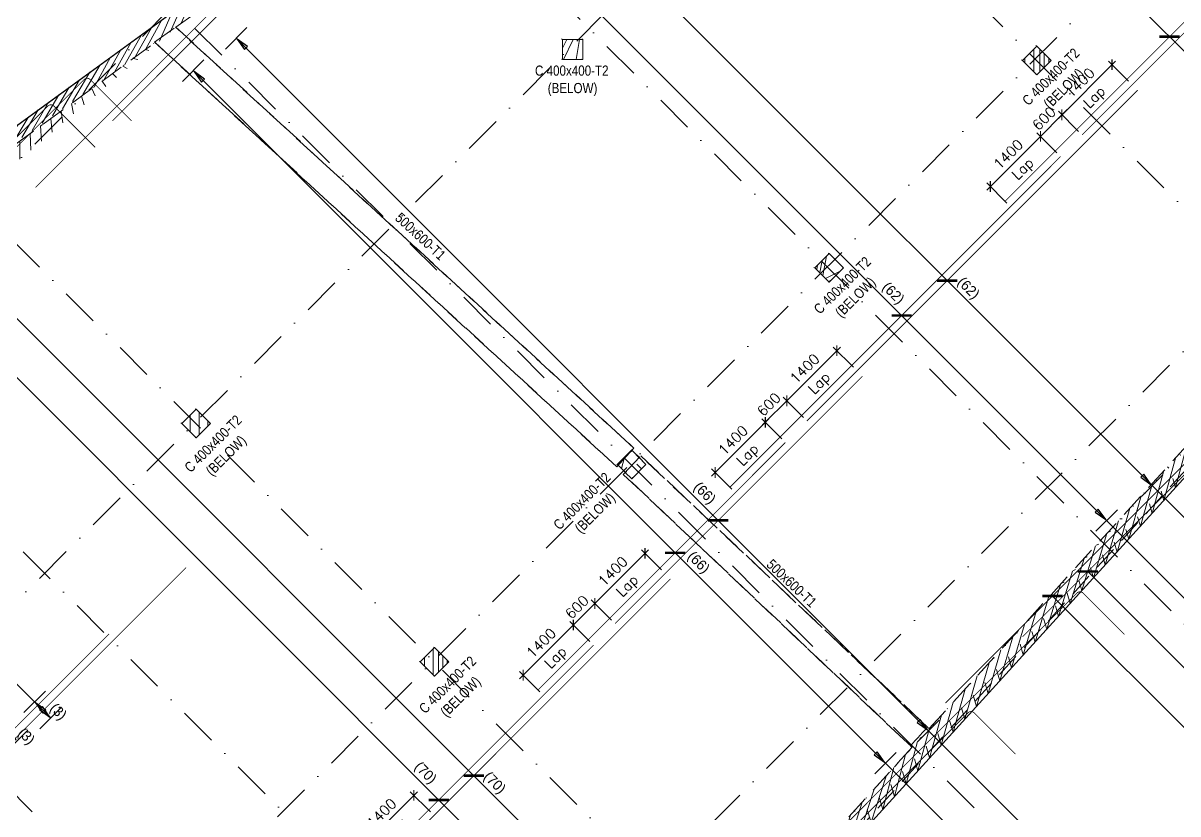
# Model space of a CAD drawing. Extents: x 660761725 to 1323371458, y 2734871439 to 5470067957.
# Drawn here: x 661615071 to 661637868, y 2735047780 to 2735063386 of the extents above; entities that cross this region are included whole.
import ezdxf

# ---------------------------------------------------------------- set-up
doc = ezdxf.new("R2010")
doc.units = 0
for name, pattern in [('AXES', [1.95, 1.2, -0.25, 0.25, -0.25]), ('Hidden', [714.375, 476.25, -238.125]), ('sbp_axis_short', [10, 5, -2.5, 0, -2.5])]:
    doc.linetypes.add(name, pattern=pattern)
doc.layers.add('A-DETL', color=5, linetype='Continuous', lineweight=9, true_color=0x0000ff)
for name, color, linetype, lineweight in [('A-FLOR-PATT', 7, 'Continuous', 15), ('A-ROOF', 7, 'Continuous', 15), ('A-WALL', 7, 'Continuous', 15), ('S-BEAM', 7, 'Continuous', 15), ('S-BEAM-IDEN', 2, 'Continuous', 9), ('S-COLS-IDEN', 7, 'Continuous', 9), ('S-GRID', 7, 'Continuous', 9)]:
    doc.layers.add(name, color=color, linetype=linetype, lineweight=lineweight)
for name, color, linetype in [('S-AXIS', 20, 'AXES'), ('S-RBAR-T16', 201, 'Continuous'), ('S-RBAR-T20', 10, 'Continuous'), ('S-RDIMO', 8, 'Continuous')]:
    doc.layers.add(name, color=color, linetype=linetype)
doc.styles.add('Arial Narrow_1', font='ARIALN.TTF', dxfattribs={"height": 199.9999999999998})
doc.styles.add('ROMANS', font='romans.shx')
doc.dimstyles.new('S-DIMI-100', dxfattribs={"dimscale": 100, "dimtxt": 2, "dimasz": 1.5, "dimexe": 1, "dimexo": 1, "dimgap": 1, "dimtad": 1, "dimdec": 0, "dimzin": 12, "dimdsep": 46, "dimtxsty": 'ROMANS', "dimblk": 'ARCHTICK', "dimcen": 0.09, "dimdle": 1, "dimclrd": 8, "dimclre": 8, "dimclrt": 4, "dimadec": 0, "dimazin": 3, "dimtfac": 1, "dimtdec": 0, "dimtix": 1, "dimtmove": 1, "dimatfit": 3, "dimtolj": 1, "dimtzin": 0, "dimarcsym": 0})
pattern_1 = [(74.99999999999999, (0, 0), (-153.3407249233896, 41.08752341002518), [])]

# ---------------------------------------------------------------- blocks, each defined once
blk = doc.blocks.new('I am… All Range.')
at = {"layer": 'S-GRID', "color": 8, "linetype": 'sbp_axis_short', "lineweight": 13, "ltscale": 150}
for p, q in [((662613679.1571203, 2734523360.248725), (662679782.7279356, 2734589463.81954)), ((662618010.1861551, 2734519029.21969), (662684113.7569702, 2734585132.790505)), ((662622712.44625, 2734514326.959595), (662688816.0170653, 2734580430.53041)), ((662627061.1529542, 2734509978.252891), (662693164.7237693, 2734576081.823706)), ((662656650.5753036, 2734569695.938403), (662679193.2130787, 2734547153.300627)), ((662652549.4973798, 2734565594.860479), (662675093.4908426, 2734543051.956323)), ((662638694.7375193, 2734563892.988339), (662667314.0845935, 2734535273.641264)), ((662648660.6112016, 2734561705.974301), (662671204.6017749, 2734539163.067255)), ((662635724.8890384, 2734560923.139858), (662664344.2237372, 2734532303.805159)), ((662633250.0153042, 2734558448.266124), (662661869.4970862, 2734529828.784341))]:
    blk.add_line(p, q, dxfattribs=at)
blk = doc.blocks.new('I am… Atomic.')
at = {"layer": 'A-FLOR-PATT', "transparency": 33554600}
h = blk.add_hatch(dxfattribs=at)
h.set_pattern_fill('ANSI31', color=8, scale=50, angle=30, style=0)
h.set_pattern_definition(pattern_1)
edge = h.paths.add_edge_path()
edge.add_line((662389967.6433319, 2734579123.010657), (662390007.8012236, 2734579503.468677))
edge.add_line((662342114.705975, 2734544592.546931), (662390007.8012234, 2734579503.468677))
edge.add_line((662363195.8073889, 2734559608.047176), (662389967.7690635, 2734579123.040917))
edge.add_line((662362417.6524743, 2734559040.823584), (662363719.8899552, 2734559990.06879))
edge.add_line((662346720.4841449, 2734547598.623516), (662362783.6519626, 2734559307.613063))
edge.add_line((662345821.5310795, 2734546943.346041), (662347578.010761, 2734548223.703842))
edge.add_line((662342292.6126368, 2734544370.997322), (662346307.4227723, 2734547297.529027))
edge.add_line((662325865.2845687, 2734528370.671522), (662342114.6925843, 2734544592.5523))
edge.add_line((662340490.7204528, 2734542572.157625), (662342149.9785906, 2734544228.604904))
edge.add_line((662339422.0417168, 2734541505.28928), (662341320.3495216, 2734543400.381265))
edge.add_line((662336597.6306283, 2734538685.662872), (662340136.8031961, 2734542218.839921))
edge.add_line((662332705.8949801, 2734534800.520002), (662336243.7133716, 2734538332.345168))
edge.add_line((662332253.0745114, 2734534348.466631), (662332782.9359009, 2734534877.430412))
edge.add_line((662326312.3910785, 2734528417.846987), (662332351.9776915, 2734534447.202265))
edge.add_line((662325865.2845687, 2734528370.671522), (662326312.3910785, 2734528417.846987))
h = blk.add_hatch(dxfattribs=at)
h.set_pattern_fill('ANSI31', color=8, scale=50, angle=30, style=0)
h.set_pattern_definition(pattern_1)
edge = h.paths.add_edge_path()
edge.add_line((662389967.6433319, 2734579123.010657), (662390007.8012236, 2734579503.468677))
edge.add_line((662390178.8400514, 2734578972.951882), (662393574.2351673, 2734576558.543434))
edge.add_line((662390389.9110394, 2734578822.862847), (662389967.7690635, 2734579123.040917))
edge.add_line((662401600.1085552, 2734571260.373601), (662390007.8012234, 2734579503.468677))
edge.add_line((662401045.2346829, 2734570742.112331), (662400996.5411683, 2734571280.666277))
edge.add_line((662400996.5411683, 2734571280.666277), (662391834.41239, 2734577795.702194))
edge.add_line((662401631.7932035, 2734570909.939), (662401600.1085552, 2734571260.373601))
edge.add_line((662398386.0115408, 2734568087.393885), (662401045.2346829, 2734570742.112331))
edge.add_line((662378065.801715, 2734545768.423274), (662383150.2610395, 2734551353.010825))
edge.add_line((662383150.2610395, 2734551353.010825), (662388234.7203641, 2734556937.598375))
edge.add_line((662388234.7203641, 2734556937.598375), (662393319.1796887, 2734562522.185926))
edge.add_line((662393319.1796887, 2734562522.185926), (662398403.6390133, 2734568106.773477))
edge.add_line((662377177.0145457, 2734544792.211362), (662378389.7704264, 2734546124.258873))
edge.add_line((662345219.5168241, 2734509691.243385), (662350637.7770958, 2734515642.46591))
edge.add_line((662350637.7770958, 2734515642.46591), (662356056.0373675, 2734521593.688435))
edge.add_line((662356056.0373675, 2734521593.688435), (662361474.2976393, 2734527544.91096))
edge.add_line((662361474.2976393, 2734527544.91096), (662366892.5579109, 2734533496.133485))
edge.add_line((662366892.5579109, 2734533496.133485), (662372310.8181826, 2734539447.35601))
edge.add_line((662372310.8181826, 2734539447.35601), (662377729.0784543, 2734545398.578536))
edge.add_line((662345267.5598451, 2734509156.384884), (662400082.3408674, 2734569362.972085))
edge.add_line((662401418.6805061, 2734570690.601139), (662400941.3227103, 2734570214.051982))
edge.add_line((662400082.3408674, 2734569362.972085), (662401631.7932035, 2734570909.939))
h = blk.add_hatch(dxfattribs=at)
h.set_pattern_fill('ANSI31', color=8, scale=50, angle=30, style=0)
h.set_pattern_definition(pattern_1)
edge = h.paths.add_edge_path()
edge.add_line((662345468.2720397, 2734510142.524049), (662345661.1307589, 2734509588.669044))
edge.add_line((662345219.5168241, 2734509691.243385), (662350637.7770958, 2734515642.46591))
edge.add_line((662350637.7770958, 2734515642.46591), (662356056.0373675, 2734521593.688435))
edge.add_line((662356056.0373675, 2734521593.688435), (662361474.2976393, 2734527544.91096))
edge.add_line((662361474.2976393, 2734527544.91096), (662366892.5579109, 2734533496.133485))
edge.add_line((662366892.5579109, 2734533496.133485), (662372310.8181826, 2734539447.35601))
edge.add_line((662372310.8181826, 2734539447.35601), (662377729.0784543, 2734545398.578536))
edge.add_line((662345267.5598451, 2734509156.384884), (662400082.3408674, 2734569362.972085))
h = blk.add_hatch(dxfattribs=at)
h.set_pattern_fill('ANSI31', color=8, scale=50, angle=30, style=0)
h.set_pattern_definition(pattern_1)
h.paths.add_polyline_path([(662370826.2142216, 2734559369.155134), (662370825.8831962, 2734558969.219843), (662371225.4797841, 2734558969.211851), (662371225.8108094, 2734559369.147142)])
h = blk.add_hatch(dxfattribs=at)
h.set_pattern_fill('ANSI31', color=8, scale=50, angle=30, style=0)
h.set_pattern_definition(pattern_1)
h.paths.add_polyline_path([(662380192.7051047, 2734559237.537661), (662379909.9135776, 2734558954.746356), (662380192.2369643, 2734558671.943748), (662380475.0284916, 2734558954.735054)])
h = blk.add_hatch(dxfattribs=at)
h.set_pattern_fill('ANSI31', color=8, scale=50, angle=30, style=0)
h.set_pattern_definition(pattern_1)
h.paths.add_polyline_path([(662376092.5556102, 2734554579.207211), (662376375.3471375, 2734554861.998516), (662376093.0237507, 2734555144.801123), (662375810.2322234, 2734554862.009818)])
h = blk.add_hatch(dxfattribs=at)
h.set_pattern_fill('ANSI31', color=8, scale=50, angle=30, style=0)
h.set_pattern_definition(pattern_1)
h.paths.add_polyline_path([(662363593.6963315, 2734551507.392899), (662363876.4878588, 2734551790.184204), (662363594.164472, 2734552072.986812), (662363311.3729447, 2734551790.195507)])
h = blk.add_hatch(dxfattribs=at)
h.set_pattern_fill('ANSI31', color=8, scale=50, angle=30, style=0)
h.set_pattern_definition(pattern_1)
edge = h.paths.add_edge_path()
edge.add_line((662371926.8533133, 2734550966.182778), (662372065.7639297, 2734550827.036373))
edge.add_line((662372474.407901, 2734550978.925), (662372338.192333, 2734551115.137327))
edge.add_line((662372191.5936273, 2734550696.142808), (662372474.407901, 2734550978.925))
edge.add_line((662372063.3210325, 2734550824.412352), (662372191.5936273, 2734550696.142808))
edge.add_line((662372340.6352302, 2734551117.761348), (662372200.1315907, 2734551258.503481))
edge.add_line((662372191.2792495, 2734551262.050243), (662371908.4532987, 2734550979.27273))
edge.add_line((662371908.4532987, 2734550979.27273), (662371924.2957666, 2734550963.430622))
edge.add_line((662372195.093523, 2734551258.236056), (662372191.2792495, 2734551262.050243))
edge.add_line((662372196.6414944, 2734551259.901816), (662372200.1315907, 2734551258.503481))
h = blk.add_hatch(dxfattribs=at)
h.set_pattern_fill('ANSI31', color=8, scale=50, angle=30, style=0)
h.set_pattern_definition(pattern_1)
h.paths.add_polyline_path([(662368018.2940872, 2734547083.271142), (662368300.617474, 2734546800.468535), (662368583.4090011, 2734547083.25984), (662368301.0856143, 2734547366.062447)])
at = {"layer": 'S-BEAM', "lineweight": 5}
blk.add_hatch(color=8, dxfattribs=at).paths.add_polyline_path([(662371899.9704006, 2734550943.067712), (662371903.0676237, 2734550940.222703), (662372018.2211616, 2734551065.585221), (662372015.1426367, 2734551068.450587)])
at = {"layer": 'A-DETL', "color": 8, "linetype": 'Hidden', "lineweight": 9}
for p, q in [((662363195.8073889, 2734559608.047176), (662389967.7690635, 2734579123.040917)), ((662399013.4511831, 2734568320.204953), (662345232.817815, 2734509249.488402)), ((662362774.8606566, 2734559311.135371), (662363186.6305295, 2734559611.723959)), ((662363186.6305295, 2734559611.723959), (662363195.8073889, 2734559608.047176)), ((662372234.2539611, 2734551300.868278), (662363186.6305295, 2734559611.723959)), ((662363195.8073889, 2734559608.047176), (662372236.6545292, 2734551303.448162)), ((662370805.2642705, 2734559377.548901), (662370826.2142216, 2734559369.155134)), ((662370826.2142216, 2734559369.155134), (662370825.8831962, 2734558969.219843)), ((662371225.8108094, 2734559369.147142), (662370826.2142216, 2734559369.155134)), ((662371205.6680832, 2734559377.217488), (662371225.6871084, 2734559369.196704)), ((662371225.4797841, 2734558969.211851), (662371225.8108094, 2734559369.147142)), ((662346720.4841449, 2734547598.623516), (662362783.6519626, 2734559307.613063)), ((662362783.6519626, 2734559307.613063), (662362774.8606566, 2734559311.135371)), ((662362774.8606566, 2734559311.135371), (662371896.0618048, 2734550932.693568)), ((662371898.3623265, 2734550935.165932), (662362783.6519626, 2734559307.613063)), ((662380192.7051047, 2734559237.537661), (662379909.9135776, 2734558954.746356)), ((662380172.0984439, 2734559245.793886), (662380192.7051047, 2734559237.537661)), ((662380475.0284916, 2734558954.735054), (662380192.7051047, 2734559237.537661)), ((662370805.2562692, 2734558977.484188), (662370825.8831962, 2734558969.219843)), ((662370825.8831962, 2734558969.219843), (662371225.4797841, 2734558969.211851)), ((662371225.3560832, 2734558969.261413), (662371205.660082, 2734558977.152775)), ((662379888.9645349, 2734558963.139759), (662379909.9135776, 2734558954.746356)), ((662379909.9135776, 2734558954.746356), (662380192.2369643, 2734558671.943748)), ((662380192.2369643, 2734558671.943748), (662380475.0284916, 2734558954.735054)), ((662380474.9117798, 2734558954.781815), (662380455.2210374, 2734558962.67107)), ((662380172.0871284, 2734558680.016943), (662380192.1202525, 2734558671.99051)), ((662376093.0237507, 2734555144.801123), (662375810.2322234, 2734554862.009818)), ((662376072.4154742, 2734555153.057996), (662376093.0237507, 2734555144.801123)), ((662376375.3471375, 2734554861.998516), (662376093.0237507, 2734555144.801123)), ((662375789.2815652, 2734554870.403869), (662375810.2322234, 2734554862.009818)), ((662375810.2322234, 2734554862.009818), (662376092.5556102, 2734554579.207211)), ((662376092.5556102, 2734554579.207211), (662376375.3471375, 2734554861.998516)), ((662376375.2304256, 2734554862.045278), (662376355.5380677, 2734554869.93518)), ((662376072.4041587, 2734554587.281053), (662376092.4388983, 2734554579.253973)), ((662363594.164472, 2734552072.986812), (662363311.3729447, 2734551790.195507)), ((662363573.5539196, 2734552081.244596), (662363594.164472, 2734552072.986812)), ((662363876.4878588, 2734551790.184204), (662363594.164472, 2734552072.986812)), ((662363290.4200107, 2734551798.590469), (662363311.3729447, 2734551790.195507)), ((662363311.3729447, 2734551790.195507), (662363593.6963315, 2734551507.392899)), ((662363593.6963315, 2734551507.392899), (662363876.4878588, 2734551790.184204)), ((662363876.3711469, 2734551790.230966), (662363856.6765131, 2734551798.12178)), ((662363573.5426041, 2734551515.467653), (662363593.5796198, 2734551507.439661)), ((662372191.2792495, 2734551262.050243), (662371908.4532987, 2734550979.27273)), ((662372236.6545292, 2734551303.448162), (662372018.2032822, 2734551065.630939)), ((662372028.8346336, 2734550787.97891), (662372372.3963819, 2734551151.358075)), ((662372200.1315907, 2734551258.503481), (662372142.4836847, 2734551200.85562)), ((662372179.5217801, 2734551266.760969), (662372191.2792495, 2734551262.050243)), ((662372195.093523, 2734551258.236056), (662372191.2792495, 2734551262.050243)), ((662372196.6414944, 2734551259.901816), (662372200.1315907, 2734551258.503481)), ((662372340.6352302, 2734551117.761348), (662372200.1315907, 2734551258.503481)), ((662372234.2539611, 2734551300.868278), (662372236.6545292, 2734551303.448162)), ((662372372.3963819, 2734551151.358075), (662372369.9076654, 2734551148.681896)), ((662378030.5586636, 2734545796.742826), (662372369.9076654, 2734551148.681896)), ((662372372.3963819, 2734551151.358075), (662378065.801715, 2734545768.423274)), ((662371898.3623265, 2734550935.165932), (662371896.0618048, 2734550932.693568)), ((662371896.1512362, 2734550932.790927), (662371898.316561, 2734550935.14822)), ((662371896.3878713, 2734550984.106842), (662371908.4532987, 2734550979.27273)), ((662371903.0206445, 2734550940.237216), (662371898.3623265, 2734550935.165932)), ((662371908.4532987, 2734550979.27273), (662371924.2957666, 2734550963.430622)), ((662371926.8533133, 2734550966.182778), (662372065.7639297, 2734550827.036373)), ((662372191.5936273, 2734550696.142808), (662372474.407901, 2734550978.925)), ((662372474.407901, 2734550978.925), (662372338.192333, 2734551115.137327)), ((662372474.407901, 2734550978.925), (662372462.6443737, 2734550983.638153)), ((662372026.4536644, 2734550785.418594), (662372028.8346336, 2734550787.97891)), ((662372028.8286595, 2734550787.930572), (662372026.4536644, 2734550785.418594)), ((662372026.4536644, 2734550785.418594), (662377695.3699126, 2734545425.665033)), ((662377729.0784543, 2734545398.578536), (662372028.8346336, 2734550787.97891)), ((662372063.3210325, 2734550824.412352), (662372191.5936273, 2734550696.142808)), ((662372179.5104647, 2734550700.984025), (662372191.5936273, 2734550696.142808)), ((662368301.0856143, 2734547366.062447), (662368018.2940872, 2734547083.271142)), ((662368280.4742672, 2734547374.32055), (662368301.0856143, 2734547366.062447)), ((662368583.4090011, 2734547083.25984), (662368301.0856143, 2734547366.062447)), ((662367997.3403584, 2734547091.666423), (662368018.2940872, 2734547083.271142)), ((662368018.2940872, 2734547083.271142), (662368300.617474, 2734546800.468535)), ((662368300.617474, 2734546800.468535), (662368583.4090011, 2734547083.25984)), ((662368583.2922894, 2734547083.306602), (662368563.5968608, 2734547091.197734)), ((662368280.4629518, 2734546808.543607), (662368300.5007621, 2734546800.515296))]:
    blk.add_line(p, q, dxfattribs=at)
at = {"layer": 'A-DETL', "color": 8, "linetype": 'Hidden', "lineweight": 9, "flags": 128}
for points in [[(662378065.801715, 2734545768.423274), (662383150.2610395, 2734551353.010825), (662388234.7203641, 2734556937.598375), (662393319.1796887, 2734562522.185926), (662398403.6390133, 2734568106.773477)], [(662378030.5586636, 2734545796.742826), (662377982.6745564, 2734545743.731713), (662377934.790449, 2734545690.7206), (662377886.9063418, 2734545637.709486), (662377839.0222344, 2734545584.698373), (662377791.1381272, 2734545531.68726), (662377743.2540199, 2734545478.676146), (662377695.3699126, 2734545425.665033)], [(662378065.801715, 2734545768.423274), (662378054.0540313, 2734545777.863125), (662378042.3063474, 2734545787.302976), (662378030.5586636, 2734545796.742826)], [(662345219.5168241, 2734509691.243385), (662350637.7770958, 2734515642.46591), (662356056.0373675, 2734521593.688435), (662361474.2976393, 2734527544.91096), (662366892.5579109, 2734533496.133485), (662372310.8181826, 2734539447.35601), (662377729.0784543, 2734545398.578536)], [(662377695.3699126, 2734545425.665033), (662377706.6060932, 2734545416.6362), (662377717.8422737, 2734545407.607368), (662377729.0784543, 2734545398.578536)]]:
    blk.add_lwpolyline(points, dxfattribs=at)
at = {"layer": 'A-ROOF', "color": 8, "lineweight": 13}
for p, q in [((662389680.6962347, 2734579264.969228), (662342118.9841868, 2734544586.677794)), ((662345267.5598451, 2734509156.384884), (662400082.3408674, 2734569362.972085))]:
    blk.add_line(p, q, dxfattribs=at)
at = {"layer": 'A-WALL', "color": 8, "lineweight": 13}
blk.add_line((662342114.705975, 2734544592.546931), (662390007.8012234, 2734579503.468677), dxfattribs=at)
at = {"layer": 'S-BEAM', "color": 8, "lineweight": 13}
for p, q in [((662371903.0335582, 2734550940.186093), (662371899.9363295, 2734550943.031096)), ((662372015.1426367, 2734551068.450587), (662371899.9704006, 2734550943.067712)), ((662371903.0676237, 2734550940.222703), (662371899.9704006, 2734550943.067712)), ((662371903.0676237, 2734550940.222703), (662372018.2211616, 2734551065.585221)), ((662372018.2211616, 2734551065.585221), (662372015.1426367, 2734551068.450587))]:
    blk.add_line(p, q, dxfattribs=at)
at = {"layer": 'S-BEAM-IDEN', "color": 8, "attachment_point": 1, "style": 'Arial Narrow_1'}
for insert, char_height, width, rotation in [((662367641.6067947, 2734555967.258139), 199.9999999999998, 1539.239999999998, 317.4325986719592), ((662374974.9249395, 2734549129.078041), 199.9999999999999, 1539.239999999999, 316.6069394098365)]:
    blk.add_mtext('500x600-T1', dxfattribs=dict(at, insert=insert, char_height=char_height, width=width, rotation=rotation))
at = {"layer": 'S-COLS-IDEN', "color": 8, "char_height": 199.9999999999998, "attachment_point": 1, "rotation": 44.99999999999995, "style": 'Arial Narrow_1'}
for s, insert, width in [('C 400x400-T2', (662379881.7362993, 2734558188.091318), 1819.830624999998), ('(BELOW)', (662380302.685805, 2734558122.610284), 1218.564999999999), ('C 400x400-T2', (662375766.4355506, 2734554072.79057), 1819.830624999998), ('(BELOW)', (662376187.3850563, 2734554007.309536), 1218.564999999999), ('C 400x400-T2', (662363343.8523184, 2734550947.511576), 1819.830624999998), ('(BELOW)', (662363764.801824, 2734550882.030542), 1218.564999999999), ('C 400x400-T2', (662370625.8973659, 2734549815.668537), 1819.830624999998), ('(BELOW)', (662371046.8468715, 2734549750.187503), 1218.564999999999), ('C 400x400-T2', (662367973.1445948, 2734546189.936835), 1819.830624999998), ('(BELOW)', (662368394.0941005, 2734546124.455801), 1218.564999999999)]:
    blk.add_mtext(s, dxfattribs=dict(at, insert=insert, width=width))
at = {"layer": 'S-COLS-IDEN', "color": 8, "char_height": 199.9999999999998, "attachment_point": 1, "style": 'Arial Narrow_1'}
for s, insert, width in [('C 400x400-T2', (662370283.371943, 2734558852.742014), 1819.830624999998), ('(BELOW)', (662370534.7261096, 2734558508.78368), 1218.564999999999)]:
    blk.add_mtext(s, dxfattribs=dict(at, insert=insert, width=width))
blk = doc.blocks.new('_ARCHTICK')
at = {"color": 0, "linetype": 'ByBlock', "const_width": 0.15}
blk.add_lwpolyline([(-0.5, -0.5), (0.5, 0.5)], dxfattribs=at)
blk = doc.blocks.new('*D287')
at = {"layer": 'S-RBAR-T16', "color": 8, "lineweight": -2, "transparency": 16777216}
for p, q in [((661622855.0647831, 2735048217.375462), (661621723.6935883, 2735047086.004839)), ((661623111.4415517, 2735047819.577172), (661622713.6434269, 2735048217.375498)), ((661622121.4919995, 2735046829.627619), (661621723.693624, 2735047227.426196))]:
    blk.add_line(p, q, dxfattribs=at)
at = {"layer": 'S-RBAR-T16', "color": 8, "lineweight": -2, "transparency": 16777216, "xscale": 150, "yscale": 150, "zscale": 150}
for p, rotation in [((661622784.3540871, 2735048146.664802), 44.99998551075971), ((661621794.4042842, 2735047156.715499), 224.9999855107597)]:
    blk.add_blockref('_ARCHTICK', p, dxfattribs=dict(at, rotation=rotation))
at = {"layer": 'S-RBAR-T16', "color": 4, "transparency": 16777216, "char_height": 200, "attachment_point": 5, "rotation": 44.999985510759686, "style": 'ROMANS'}
for s, insert in [('\\A1;1400', (661622147.9578655, 2735047793.111543)), ('\\A1;Lap', (661622454.3707265, 2735047486.698526))]:
    blk.add_mtext(s, dxfattribs=dict(at, insert=insert))
blk = doc.blocks.new('*D290')
at = {"layer": 'S-RBAR-T16', "color": 8, "lineweight": -2, "transparency": 16777216}
for p, q in [((661627418.7371455, 2735052992.606531), (661626287.3659505, 2735051861.235908)), ((661627675.1139137, 2735052594.808241), (661627277.3157893, 2735052992.606566)), ((661626685.1643612, 2735051604.858688), (661626287.3659862, 2735052002.657264))]:
    blk.add_line(p, q, dxfattribs=at)
at = {"layer": 'S-RBAR-T16', "color": 8, "lineweight": -2, "transparency": 16777216, "xscale": 150, "yscale": 150, "zscale": 150}
for p, rotation in [((661627348.0264496, 2735052921.895871), 44.99998551075971), ((661626358.0766464, 2735051931.946568), 224.9999855107597)]:
    blk.add_blockref('_ARCHTICK', p, dxfattribs=dict(at, rotation=rotation))
at = {"layer": 'S-RBAR-T16', "color": 4, "transparency": 16777216, "char_height": 200, "attachment_point": 5, "rotation": 44.999985510759686, "style": 'ROMANS'}
for s, insert in [('\\A1;1400', (661626711.6302274, 2735052568.342612)), ('\\A1;Lap', (661627018.0430884, 2735052261.929595))]:
    blk.add_mtext(s, dxfattribs=dict(at, insert=insert))
blk = doc.blocks.new('*D291')
at = {"layer": 'S-RBAR-T16', "color": 8, "lineweight": -2, "transparency": 16777216}
for p, q in [((661626004.5234622, 2735051578.392972), (661624873.152371, 2735050447.022453)), ((661626260.9002935, 2735051180.594619), (661625863.102106, 2735051578.393008)), ((661625270.9508454, 2735050190.64517), (661624873.1524068, 2735050588.44381))]:
    blk.add_line(p, q, dxfattribs=at)
at = {"layer": 'S-RBAR-T16', "color": 8, "lineweight": -2, "transparency": 16777216, "xscale": 150, "yscale": 150, "zscale": 150}
for p, rotation in [((661625933.8127662, 2735051507.682312), 44.99998551075971), ((661624943.863067, 2735050517.733113), 224.9999855107597)]:
    blk.add_blockref('_ARCHTICK', p, dxfattribs=dict(at, rotation=rotation))
at = {"layer": 'S-RBAR-T16', "color": 4, "transparency": 16777216, "char_height": 200, "attachment_point": 5, "rotation": 44.999985510759686, "style": 'ROMANS'}
for s, insert in [('\\A1;1400', (661625297.416596, 2735051154.129105)), ('\\A1;Lap', (661625603.829457, 2735050847.716088))]:
    blk.add_mtext(s, dxfattribs=dict(at, insert=insert))
blk = doc.blocks.new('*D292')
at = {"layer": 'S-RBAR-T16', "color": 8, "lineweight": -2, "transparency": 16777216}
for p, q in [((661626685.1643612, 2735051604.858688), (661626287.3660934, 2735052002.657157)), ((661626358.0767537, 2735051931.946461), (661626464.1427978, 2735052038.012452)), ((661626358.0767537, 2735051931.946461), (661625933.8125781, 2735051507.6825)), ((661626260.9002935, 2735051180.594619), (661625863.1019177, 2735051578.393196)), ((661625933.8125781, 2735051507.6825), (661625827.746534, 2735051401.61651))]:
    blk.add_line(p, q, dxfattribs=at)
at = {"layer": 'S-RBAR-T16', "color": 8, "lineweight": -2, "transparency": 16777216, "xscale": 150, "yscale": 150, "zscale": 150}
for p, rotation in [((661626358.0767537, 2735051931.946461), 224.9999855107597), ((661625933.8125781, 2735051507.6825), 44.99998551075968)]:
    blk.add_blockref('_ARCHTICK', p, dxfattribs=dict(at, rotation=rotation))
at = {"layer": 'S-RBAR-T16', "color": 4, "transparency": 16777216, "insert": (661626004.5233455, 2735051861.235873), "char_height": 200, "attachment_point": 5, "rotation": 44.999985510759686, "style": 'ROMANS'}
blk.add_mtext('\\A1;600', dxfattribs=at)
blk = doc.blocks.new('*D293')
at = {"layer": 'S-RBAR-T16', "color": 8, "lineweight": -2, "transparency": 16777216}
for p, q in [((661631207.0005187, 2735056992.428658), (661630075.6293238, 2735055861.058035)), ((661631463.3772871, 2735056594.630368), (661631065.5791625, 2735056992.428694)), ((661630473.4277352, 2735055604.680815), (661630075.6293598, 2735056002.479392))]:
    blk.add_line(p, q, dxfattribs=at)
at = {"layer": 'S-RBAR-T16', "color": 8, "lineweight": -2, "transparency": 16777216, "xscale": 150, "yscale": 150, "zscale": 150}
for p, rotation in [((661631136.2898227, 2735056921.717998), 44.99998551075971), ((661630146.3400201, 2735055931.768696), 224.9999855107597)]:
    blk.add_blockref('_ARCHTICK', p, dxfattribs=dict(at, rotation=rotation))
at = {"layer": 'S-RBAR-T16', "color": 4, "transparency": 16777216, "char_height": 200, "attachment_point": 5, "rotation": 44.999985510759686, "style": 'ROMANS'}
for s, insert in [('\\A1;1400', (661630499.8936008, 2735056568.164739)), ('\\A1;Lap', (661630806.3064618, 2735056261.751722))]:
    blk.add_mtext(s, dxfattribs=dict(at, insert=insert))
blk = doc.blocks.new('*D294')
at = {"layer": 'S-RBAR-T16', "color": 8, "lineweight": -2, "transparency": 16777216}
for p, q in [((661629792.7868365, 2735055578.215099), (661628661.4157451, 2735054446.84458)), ((661630049.1636674, 2735055180.416746), (661629651.3654802, 2735055578.215135)), ((661629059.2142193, 2735054190.467297), (661628661.415781, 2735054588.265936))]:
    blk.add_line(p, q, dxfattribs=at)
at = {"layer": 'S-RBAR-T16', "color": 8, "lineweight": -2, "transparency": 16777216, "xscale": 150, "yscale": 150, "zscale": 150}
for p, rotation in [((661629722.0761405, 2735055507.504438), 44.99998551075971), ((661628732.1264414, 2735054517.55524), 224.9999855107597)]:
    blk.add_blockref('_ARCHTICK', p, dxfattribs=dict(at, rotation=rotation))
at = {"layer": 'S-RBAR-T16', "color": 4, "transparency": 16777216, "char_height": 200, "attachment_point": 5, "rotation": 44.999985510759686, "style": 'ROMANS'}
for s, insert in [('\\A1;1400', (661629085.6799706, 2735055153.951232)), ('\\A1;Lap', (661629392.0928316, 2735054847.538215))]:
    blk.add_mtext(s, dxfattribs=dict(at, insert=insert))
blk = doc.blocks.new('*D295')
at = {"layer": 'S-RBAR-T16', "color": 8, "lineweight": -2, "transparency": 16777216}
for p, q in [((661630146.340128, 2735055931.768588), (661629722.0759523, 2735055507.504627)), ((661630473.4277352, 2735055604.680815), (661630075.6294677, 2735056002.479284)), ((661630146.340128, 2735055931.768588), (661630252.4061718, 2735056037.834579)), ((661629722.0759523, 2735055507.504627), (661629616.0099082, 2735055401.438637)), ((661630049.1636674, 2735055180.416746), (661629651.3652921, 2735055578.215322))]:
    blk.add_line(p, q, dxfattribs=at)
at = {"layer": 'S-RBAR-T16', "color": 8, "lineweight": -2, "transparency": 16777216, "xscale": 150, "yscale": 150, "zscale": 150}
for p, rotation in [((661630146.340128, 2735055931.768588), 224.9999855107597), ((661629722.0759523, 2735055507.504627), 44.99998551075968)]:
    blk.add_blockref('_ARCHTICK', p, dxfattribs=dict(at, rotation=rotation))
at = {"layer": 'S-RBAR-T16', "color": 4, "transparency": 16777216, "insert": (661629792.7867193, 2735055861.057999), "char_height": 200, "attachment_point": 5, "rotation": 44.999985510759686, "style": 'ROMANS'}
blk.add_mtext('\\A1;600', dxfattribs=at)
blk = doc.blocks.new('*D296')
at = {"layer": 'S-RBAR-T16', "color": 8, "lineweight": -2, "transparency": 16777216}
for p, q in [((661636638.6631804, 2735062635.649987), (661635507.291985, 2735061504.279364)), ((661636895.0399492, 2735062237.851696), (661636497.2418242, 2735062635.650023)), ((661635905.0903964, 2735061247.902143), (661635507.2920208, 2735061645.70072))]:
    blk.add_line(p, q, dxfattribs=at)
at = {"layer": 'S-RBAR-T16', "color": 8, "lineweight": -2, "transparency": 16777216, "xscale": 150, "yscale": 150, "zscale": 150}
for p, rotation in [((661636567.9524844, 2735062564.939326), 44.99998551083341), ((661635578.002681, 2735061574.990024), 224.9999855108334)]:
    blk.add_blockref('_ARCHTICK', p, dxfattribs=dict(at, rotation=rotation))
at = {"layer": 'S-RBAR-T16', "color": 4, "transparency": 16777216, "char_height": 200, "attachment_point": 5, "rotation": 44.999985510833376, "style": 'ROMANS'}
for s, insert in [('\\A1;1400', (661635931.5562626, 2735062211.386067)), ('\\A1;Lap', (661636237.9691236, 2735061904.973051))]:
    blk.add_mtext(s, dxfattribs=dict(at, insert=insert))
blk = doc.blocks.new('*D297')
at = {"layer": 'S-RBAR-T16', "color": 8, "lineweight": -2, "transparency": 16777216}
for p, q in [((661635224.4494976, 2735061221.436427), (661634093.0784062, 2735060090.065908)), ((661635480.8263291, 2735060823.638074), (661635083.0281414, 2735061221.436463)), ((661634490.8768808, 2735059833.688624), (661634093.078442, 2735060231.487264))]:
    blk.add_line(p, q, dxfattribs=at)
at = {"layer": 'S-RBAR-T16', "color": 8, "lineweight": -2, "transparency": 16777216, "xscale": 150, "yscale": 150, "zscale": 150}
for p, rotation in [((661635153.7388016, 2735061150.725767), 44.99998551083341), ((661634163.7891022, 2735060160.776568), 224.9999855108334)]:
    blk.add_blockref('_ARCHTICK', p, dxfattribs=dict(at, rotation=rotation))
at = {"layer": 'S-RBAR-T16', "color": 4, "transparency": 16777216, "char_height": 200, "attachment_point": 5, "rotation": 44.999985510833376, "style": 'ROMANS'}
for s, insert in [('\\A1;1400', (661634517.3426319, 2735060797.17256)), ('\\A1;Lap', (661634823.7554929, 2735060490.759543))]:
    blk.add_mtext(s, dxfattribs=dict(at, insert=insert))
blk = doc.blocks.new('*D298')
at = {"layer": 'S-RBAR-T16', "color": 8, "lineweight": -2, "transparency": 16777216}
for p, q in [((661635578.0027889, 2735061574.989916), (661635153.7386135, 2735061150.725955)), ((661635905.0903964, 2735061247.902143), (661635507.2921287, 2735061645.700612)), ((661635578.0027889, 2735061574.989916), (661635684.068833, 2735061681.055906)), ((661635153.7386135, 2735061150.725955), (661635047.6725696, 2735061044.659965)), ((661635480.8263291, 2735060823.638074), (661635083.0279533, 2735061221.436651))]:
    blk.add_line(p, q, dxfattribs=at)
at = {"layer": 'S-RBAR-T16', "color": 8, "lineweight": -2, "transparency": 16777216, "xscale": 150, "yscale": 150, "zscale": 150}
for p, rotation in [((661635578.0027889, 2735061574.989916), 224.9999855108334), ((661635153.7386135, 2735061150.725955), 44.99998551083338)]:
    blk.add_blockref('_ARCHTICK', p, dxfattribs=dict(at, rotation=rotation))
at = {"layer": 'S-RBAR-T16', "color": 4, "transparency": 16777216, "insert": (661635224.4493811, 2735061504.279327), "char_height": 200, "attachment_point": 5, "rotation": 44.999985510833376, "style": 'ROMANS'}
blk.add_mtext('\\A1;600', dxfattribs=at)
blk = doc.blocks.new('CADF_02')
at = {"color": 0}
blk.add_lwpolyline([(0, 0), (2.5, -0.4166666679084301), (2.5, 0.4166666679084301)], close=True, dxfattribs=at)
blk = doc.blocks.new('cadf_03')
at = {"color": 8}
blk.add_lwpolyline([(-3.725290298461914e-09, 2.99999999627471), (3.725290298461914e-09, -3.000000007450581)], dxfattribs=at)
blk.add_blockref('CADF_02', (0.2513523101806641, 0), dxfattribs=at)
blk = doc.blocks.new('cadf_04')
at = {"color": 8, "const_width": 0.5000000000000002}
blk.add_lwpolyline([(1.414213560521603, 1.414213564246893), (-1.414213556796312, -1.414213556796312)], dxfattribs=at)

msp = doc.modelspace()

# ---------------------------------------------------------------- linework, layer by layer
at = {"layer": 'S-RBAR-T20', "linetype": 'Hidden', "const_width": 16}
for points in [[(661635975.801036, 2735061177.191515), (661643344.5174425, 2735068545.907514)], [(661634455.8079485, 2735059868.757478), (661641824.5243452, 2735067237.473465)], [(661630544.1382028, 2735055533.970018), (661637071.5300779, 2735062061.361532)], [(661629024.1451153, 2735054225.535981), (661635551.5369774, 2735060752.927481)], [(661626755.8750209, 2735051534.148084), (661631639.867416, 2735056418.140204)], [(661625235.8819327, 2735050225.714047), (661630119.8743144, 2735055109.706154)], [(661622192.2026602, 2735046758.917014), (661627851.604042, 2735052418.318077)], [(661620672.2095722, 2735045450.482977), (661626331.6109408, 2735051109.884027)]]:
    msp.add_lwpolyline(points, dxfattribs=at)
for points in [[(661616833.7253174, 2735061456.297788), (661621339.2380445, 2735065961.810263, -0.4142135623730951), (661621461.9210712, 2735065961.810259), (661622276.1039987, 2735065147.627285)], [(661615318.914341, 2735060142.681639), (661620597.0017076, 2735065420.76871, -0.4142135623730951), (661620719.6847341, 2735065420.768706), (661621533.8929152, 2735064606.560478)], [(661611477.8008167, 2735057473.318857), (661616274.2455174, 2735062269.763288, -0.4142135623730951), (661616396.9285439, 2735062269.763285), (661617211.1619787, 2735061455.529802)], [(661609966.5316336, 2735056156.160916), (661615558.1415468, 2735061747.770514, -0.4142135623730951), (661615680.8245734, 2735061747.770511), (661616495.0580082, 2735060933.537028)], [(661633281.2774758, 2735049968.40338), (661640186.6256386, 2735056873.75116, -0.4142135623730951), (661640309.3086652, 2735056873.751157), (661641123.5421011, 2735056059.517676)], [(661634801.2705634, 2735051276.837418), (661638035.8525126, 2735054511.419188, -0.4142135623730951), (661638158.5355392, 2735054511.419185), (661638972.7689751, 2735053697.185704)], [(661613629.6340835, 2735047548.417165), (661613204.3093429, 2735047123.092448, -0.4142135623730951), (661613081.6263163, 2735047123.092452), (661612987.5811172, 2735047217.137656, -0.4142135623730951), (661612987.5811205, 2735047339.820683), (661618289.3897125, 2735052641.628976)], [(661629599.3665804, 2735045862.228632), (661635873.4275216, 2735052136.289226, -0.4142135623730951), (661635996.1105481, 2735052136.289222), (661636810.3439841, 2735051322.055741)], [(661613523.8546002, 2735047654.196654), (661613098.5298595, 2735047228.871937, -0.4142135623730951), (661612975.846833, 2735047228.87194), (661612881.8016338, 2735047322.917145, -0.4142135623730951), (661612881.8016376, 2735047445.600172), (661616769.3966106, 2735051333.194926)], [(661631119.3596687, 2735047170.662669), (661633722.65438, 2735049773.957236, -0.4142135623730951), (661633845.3374065, 2735049773.957233), (661634659.5708425, 2735048959.723752)]]:
    msp.add_lwpolyline(points, format="xyb", dxfattribs=at)
at = {"layer": 'S-RDIMO'}
for p, q in [((661633180.1365541, 2735067639.586786), (661641642.0346515, 2735059177.688206)), ((661624529.5387255, 2735067086.049975), (661637357.8785961, 2735054257.709367)), ((661623631.5155156, 2735066399.58578), (661636459.8553848, 2735053571.24517)), ((661619278.3833278, 2735063085.812466), (661632944.3140231, 2735049419.88098)), ((661618428.2926903, 2735062447.280842), (661632094.2233864, 2735048781.349357)), ((661613747.330447, 2735058754.844771), (661628225.4356068, 2735044276.738773)), ((661613056.9166142, 2735058275.989943), (661627535.0217731, 2735043797.883944)), ((661636087.1982504, 2735052562.765031), (661640791.6959609, 2735047858.267043)), ((661635391.3152487, 2735052078.441032), (661640201.5924414, 2735047268.163558)), ((661615616.1582464, 2735049673.85529), (661615298.2467374, 2735049991.766821))]:
    msp.add_line(p, q, dxfattribs=at)
for points in [[(661615298.2467374, 2735049991.766821), (661599651.5580201, 2735065638.456459)], [(661637357.8785961, 2735054257.709367), (661642274.5083323, 2735049341.079327)], [(661636459.8553848, 2735053571.24517), (661641482.2646027, 2735048548.835644)], [(661632944.3140233, 2735049419.88098), (661637648.8117229, 2735044715.382989)], [(661632094.2233864, 2735048781.349357), (661636904.5005687, 2735043971.071879)]]:
    msp.add_lwpolyline(points, dxfattribs=at)

# ---------------------------------------------------------------- block references
at = {"layer": 'S-AXIS'}
for name, p in [('I am… All Range.', (-1032317.531363606, 503695.4297404289)), ('I am… Atomic.', (-745106.9118326902, 503695.4297404289))]:
    msp.add_blockref(name, p, dxfattribs=at)
at = {"layer": 'S-RDIMO'}
for name, p, xscale, yscale, zscale, rotation in [('cadf_03', (661619278.3833278, 2735063085.812466), 100, 100, 100, 314.9999983068808), ('cadf_04', (661637703.3868669, 2735063116.336215), 100.0000000000002, 100.0000000000002, 100.0000000000002, 134.9999984564391), ('cadf_03', (661618428.2926903, 2735062447.280842), 99.99999999999999, 99.99999999999999, 99.99999999999999, 314.9999983175022), ('cadf_04', (661633312.8782667, 2735058302.709929), 99.99999999999893, 100, 100, 134.9999984451719), ('cadf_04', (661632414.8550546, 2735057616.245734), 99.99999999999893, 100, 100, 134.9999984451719), ('cadf_03', (661637357.8785961, 2735054257.709367), 100, 100, 100, 134.9999983198132), ('cadf_04', (661628792.9611479, 2735053571.234096), 99.99999999999893, 100, 100, 134.9999984451719), ('cadf_03', (661636459.8553848, 2735053571.24517), 100, 100, 100, 134.9999983177006), ('cadf_04', (661627942.8705105, 2735052932.702473), 99.99999999999893, 100, 100, 134.9999984451719), ('cadf_04', (661636087.1982504, 2735052562.765031), 100.0000000000001, 100.0000000000001, 100.0000000000001, 314.9999983115074), ('cadf_04', (661635391.3152487, 2735052078.441032), 100.0000000000001, 100.0000000000001, 100.0000000000001, 314.9999983252092), ('cadf_03', (661615298.2467374, 2735049991.766821), 99.99999999999989, 99.99999999999989, 99.99999999999989, 314.9999983189569), ('cadf_03', (661615616.1582464, 2735049673.85529), 99.99999999999989, 99.99999999999989, 99.99999999999989, 134.9999983189569), ('cadf_03', (661632944.3140233, 2735049419.88098), 100, 100, 100, 134.9999983068808), ('cadf_03', (661614953.5770297, 2735049222.833075), 99.99999999999987, 99.99999999999987, 99.99999999999987, 134.9999985095098), ('cadf_03', (661632094.2233864, 2735048781.349357), 100, 100, 100, 134.9999983175022), ('cadf_04', (661623967.7301852, 2735048534.444441), 99.99999999999892, 100, 100, 134.9999984451719), ('cadf_04', (661623277.3163522, 2735048055.589612), 99.99999999999892, 100, 100, 134.9999984451719)]:
    msp.add_blockref(name, p, dxfattribs=dict(at, xscale=xscale, yscale=yscale, zscale=zscale, rotation=rotation))

# ---------------------------------------------------------------- texts
for s, rotation, p in [('(62)', 314.9999983148568, (661632014.3920267, 2735058158.130136)), ('(62)', 314.9999983198132, (661633499.2872256, 2735058257.72231)), ('(66)', 314.999998306511, (661628291.954658, 2735054213.661964)), ('(66)', 314.9999983175023, (661628172.2377186, 2735052844.756601)), ('(3)', 314.9999983189569, (661615584.0892037, 2735049847.345702)), ('(3)', 314.9999985202328, (661614955.4734226, 2735049362.35804)), ('(70)', 314.9999983110205, (661622780.6763425, 2735048693.651003)), ('(70)', 314.9999983202376, (661624146.3882055, 2735048497.207764))]:
    msp.add_text(s, height=200, rotation=rotation, dxfattribs=at).set_placement(p)

# ---------------------------------------------------------------- dimensions: what is measured, and where the dimension line sits
at = {"layer": 'S-RBAR-T16'}
for base, p1, p2, angle, picture, middle in [((661635578.002681, 2735061574.990024), (661636965.750609, 2735062167.141), (661635975.8010569, 2735061177.191447), 44.99998551083338, '*D296', (661636072.977583, 2735062069.964675)), ((661634163.7891022, 2735060160.776568), (661635551.5369892, 2735060752.927378), (661634561.587541, 2735059762.977928), 44.99998551083338, '*D297', (661634658.7639524, 2735060655.751167)), ((661630146.3400201, 2735055931.768696), (661631534.0879474, 2735056523.919672), (661630544.1383952, 2735055533.970119), 44.99998551075968, '*D293', (661630641.3149213, 2735056426.743347)), ((661628732.1264414, 2735054517.55524), (661630119.8743275, 2735055109.70605), (661629129.9248793, 2735054119.7566), 44.99998551075968, '*D294', (661629227.1012911, 2735055012.52984)), ((661626358.0766464, 2735051931.946568), (661627745.8245736, 2735052524.097545), (661626755.8750215, 2735051534.147992), 44.99998551075968, '*D290', (661626853.0515479, 2735052426.921219)), ((661624943.863067, 2735050517.733113), (661626331.6109538, 2735051109.883923), (661625341.6615056, 2735050119.934474), 44.99998551075968, '*D291', (661625438.8379165, 2735051012.707712)), ((661621794.4042842, 2735047156.715499), (661623182.1522118, 2735047748.866476), (661622192.2026596, 2735046758.916923), 44.99998551075968, '*D287', (661622289.3791859, 2735047651.690151))]:
    dim = msp.add_linear_dim(base=base, p1=p1, p2=p2, angle=angle, text='<>\\XLap', dimstyle='S-DIMI-100', dxfattribs=at)
    dim.commit()
    dim.dimension.update_dxf_attribs({"geometry": picture, "text_midpoint": middle})
for base, p1, p2, angle, picture, middle in [((661635153.7386135, 2735061150.725955), (661635975.8010569, 2735061177.191447), (661635551.5369892, 2735060752.927378), 44.99998551083338, '*D298', (661635224.4493811, 2735061504.279327)), ((661629722.0759523, 2735055507.504627), (661630544.1383952, 2735055533.970119), (661630119.8743275, 2735055109.70605), 44.99998551075968, '*D295', (661629792.7867193, 2735055861.057999)), ((661625933.8125781, 2735051507.6825), (661626755.8750215, 2735051534.147992), (661626331.6109538, 2735051109.883923), 44.99998551075968, '*D292', (661626004.5233455, 2735051861.235873))]:
    dim = msp.add_linear_dim(base=base, p1=p1, p2=p2, angle=angle, dimstyle='S-DIMI-100', dxfattribs=at)
    dim.commit()
    dim.dimension.update_dxf_attribs({"geometry": picture, "text_midpoint": middle})

doc.saveas('drawing.dxf')
